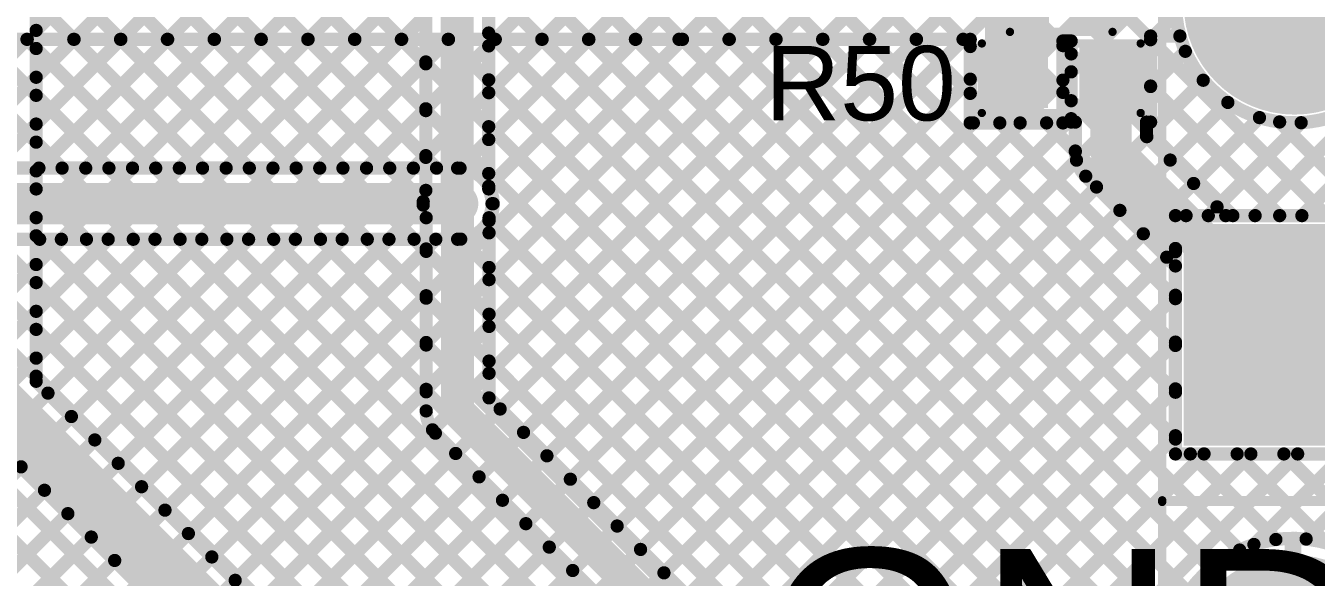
# Model space of a CAD drawing. Header units: millimetres. Extents: x -0.08 to 7.12, y -0.08 to 3.98.
# Drawn here: x 5.695 to 6.475, y 3.017 to 3.35 of the extents above; entities that cross this region are included whole.
import ezdxf

# ---------------------------------------------------------------- set-up
doc = ezdxf.new("R2010")
doc.units = ezdxf.units.MM
doc.header["$MEASUREMENT"] = 0
for name, color, linetype in [('BottomLayer', 5, 'Continuous'), ('BottomSolder', 6, 'Continuous'), ('MultiLayer', 9, 'Continuous'), ('PadHoleLayer', 156, 'Continuous'), ('TopLayer', 1, 'Continuous'), ('TopOverlay', 2, 'Continuous'), ('TopPaste', 8, 'Continuous'), ('TopSolder', 216, 'Continuous'), ('ViaHoleLayer', 16, 'Continuous')]:
    doc.layers.add(name, color=color, linetype=linetype)
doc.styles.add('Arial', font='', dxfattribs={"height": 0.2})
doc.styles.get('Arial').set_extended_font_data('Arial')

# ---------------------------------------------------------------- blocks, each defined once
blk = doc.blocks.new('WJ2EDGR_5_08_3P__5')
at = {"layer": 'BottomLayer'}
blk.add_hatch(color=5, dxfattribs=at).paths.add_polyline_path([(-0.06299, 0.06299), (0.06299, 0.06299), (0.06299, -0.06299), (-0.06299, -0.06299)])
h = blk.add_hatch(color=5, dxfattribs=at)
edge = h.paths.add_edge_path()
edge.add_arc((0.2, 0), 0.06299, 0, 360)
at = {"layer": 'BottomSolder'}
blk.add_hatch(color=6, dxfattribs=at).paths.add_polyline_path([(-0.06699, 0.06699), (0.06699, 0.06699), (0.06699, -0.06699), (-0.06699, -0.06699)])
h = blk.add_hatch(color=6, dxfattribs=at)
edge = h.paths.add_edge_path()
edge.add_arc((0.2, 0), 0.06699, 0, 360)
at = {"layer": 'MultiLayer'}
blk.add_hatch(color=9, dxfattribs=at).paths.add_polyline_path([(-0.06299, 0.06299), (0.06299, 0.06299), (0.06299, -0.06299), (-0.06299, -0.06299)])
h = blk.add_hatch(color=9, dxfattribs=at)
edge = h.paths.add_edge_path()
edge.add_arc((0.2, 0), 0.06299, 0, 360)
at = {"layer": 'PadHoleLayer'}
h = blk.add_hatch(color=156, dxfattribs=at)
edge = h.paths.add_edge_path()
edge.add_arc((0, 0), 0.0315, 0, 360)
h = blk.add_hatch(color=156, dxfattribs=at)
edge = h.paths.add_edge_path()
edge.add_arc((0.2, 0), 0.0315, 0, 360)
at = {"layer": 'TopLayer'}
blk.add_hatch(color=1, dxfattribs=at).paths.add_polyline_path([(-0.06299, 0.06299), (0.06299, 0.06299), (0.06299, -0.06299), (-0.06299, -0.06299)])
h = blk.add_hatch(color=1, dxfattribs=at)
edge = h.paths.add_edge_path()
edge.add_arc((0.2, 0), 0.06299, 0, 360)
at = {"layer": 'TopSolder'}
blk.add_hatch(color=216, dxfattribs=at).paths.add_polyline_path([(-0.06699, 0.06699), (0.06699, 0.06699), (0.06699, -0.06699), (-0.06699, -0.06699)])
h = blk.add_hatch(color=216, dxfattribs=at)
edge = h.paths.add_edge_path()
edge.add_arc((0.2, 0), 0.06699, 0, 360)
at = {"layer": 'TopOverlay', "const_width": 0.005}
for points in [[(0.5, 0.08), (-0.1, 0.08)], [(-0.1, 0.08), (-0.1, -0.396)]]:
    blk.add_lwpolyline(points, dxfattribs=at)
at = {"layer": 'TopOverlay', "const_width": 0.0025}
blk.add_lwpolyline([(-0.10125, 0.08, 1), (-0.09875, 0.08, 1)], format="xyb", close=True, dxfattribs=at)
blk.add_lwpolyline([(-0.10125, 0.08, 1), (-0.09875, 0.08, 1)], format="xyb", close=True, dxfattribs=at)
blk = doc.blocks.new('DB2ER_5_08_4P_GN_18')
at = {"layer": 'BottomLayer'}
h = blk.add_hatch(color=5, dxfattribs=at)
edge = h.paths.add_edge_path()
edge.add_arc((0.6, 0), 0.06299, 0, 360)
at = {"layer": 'BottomSolder'}
h = blk.add_hatch(color=6, dxfattribs=at)
edge = h.paths.add_edge_path()
edge.add_arc((0.6, 0), 0.06699, 0, 360)
at = {"layer": 'MultiLayer'}
h = blk.add_hatch(color=9, dxfattribs=at)
edge = h.paths.add_edge_path()
edge.add_arc((0.6, 0), 0.06299, 0, 360)
at = {"layer": 'TopLayer'}
h = blk.add_hatch(color=1, dxfattribs=at)
edge = h.paths.add_edge_path()
edge.add_arc((0.6, 0), 0.06299, 0, 360)
at = {"layer": 'TopSolder'}
h = blk.add_hatch(color=216, dxfattribs=at)
edge = h.paths.add_edge_path()
edge.add_arc((0.6, 0), 0.06699, 0, 360)
at = {"layer": 'TopOverlay', "const_width": 0.005}
for points in [[(0.699, 0.079), (-0.099, 0.079)], [(0.699, 0.079), (0.699, -0.397)]]:
    blk.add_lwpolyline(points, dxfattribs=at)
at = {"layer": 'TopOverlay', "const_width": 0.0025}
blk.add_lwpolyline([(0.69775, 0.079, 1), (0.70025, 0.079, 1)], format="xyb", close=True, dxfattribs=at)
blk.add_lwpolyline([(0.69775, 0.079, 1), (0.70025, 0.079, 1)], format="xyb", close=True, dxfattribs=at)
blk = doc.blocks.new('R___0603_42')
at = {"layer": 'TopLayer'}
for points in [[(-0.015, 0.0175), (-0.015, -0.0175), (-0.045, -0.0175), (-0.045, 0.0175)], [(0.045, 0.0175), (0.045, -0.0175), (0.015, -0.0175), (0.015, 0.0175)]]:
    blk.add_hatch(color=1, dxfattribs=at).paths.add_polyline_path(points)
at = {"layer": 'TopPaste'}
for points in [[(-0.015, 0.0175), (-0.015, -0.0175), (-0.045, -0.0175), (-0.045, 0.0175)], [(0.045, 0.0175), (0.045, -0.0175), (0.015, -0.0175), (0.015, 0.0175)]]:
    blk.add_hatch(color=8, dxfattribs=at).paths.add_polyline_path(points)
at = {"layer": 'TopSolder'}
for points in [[(-0.011, 0.0215), (-0.011, -0.0215), (-0.049, -0.0215), (-0.049, 0.0215)], [(0.049, 0.0215), (0.049, -0.0215), (0.011, -0.0215), (0.011, 0.0215)]]:
    blk.add_hatch(color=216, dxfattribs=at).paths.add_polyline_path(points)
at = {"layer": 'TopOverlay', "const_width": 0.005}
for points in [[(-0.048, -0.021), (-0.048, 0.021)], [(-0.048, 0.021), (0.048, 0.021)], [(0.048, -0.021), (0.048, 0.021)], [(-0.048, -0.021), (0.048, -0.021)]]:
    blk.add_lwpolyline(points, dxfattribs=at)
at = {"layer": 'TopOverlay', "const_width": 0.0025}
for points in [[(-0.04925, 0.021, 1), (-0.04675, 0.021, 1)], [(-0.04925, 0.021, 1), (-0.04675, 0.021, 1)], [(0.04675, 0.021, 1), (0.04925, 0.021, 1)], [(0.04675, 0.021, 1), (0.04925, 0.021, 1)], [(-0.04925, -0.021, 1), (-0.04675, -0.021, 1)], [(-0.04925, -0.021, 1), (-0.04675, -0.021, 1)], [(0.04675, -0.021, 1), (0.04925, -0.021, 1)], [(0.04675, -0.021, 1), (0.04925, -0.021, 1)]]:
    blk.add_lwpolyline(points, format="xyb", close=True, dxfattribs=at)
blk = doc.blocks.new('R___0402_58')
at = {"layer": 'TopLayer'}
for points in [[(-0.0275, -0.0125), (-0.0275, 0.0125), (-0.0095, 0.0125), (-0.0095, -0.0125)], [(0.0095, -0.0125), (0.0095, 0.0125), (0.0275, 0.0125), (0.0275, -0.0125)]]:
    blk.add_hatch(color=1, dxfattribs=at).paths.add_polyline_path(points)
at = {"layer": 'TopPaste'}
for points in [[(-0.0275, -0.0125), (-0.0275, 0.0125), (-0.0095, 0.0125), (-0.0095, -0.0125)], [(0.0095, -0.0125), (0.0095, 0.0125), (0.0275, 0.0125), (0.0275, -0.0125)]]:
    blk.add_hatch(color=8, dxfattribs=at).paths.add_polyline_path(points)
at = {"layer": 'TopSolder'}
for points in [[(-0.02967, -0.01467), (-0.02967, 0.01467), (-0.00733, 0.01467), (-0.00733, -0.01467)], [(0.00733, -0.01467), (0.00733, 0.01467), (0.02967, 0.01467), (0.02967, -0.01467)]]:
    blk.add_hatch(color=216, dxfattribs=at).paths.add_polyline_path(points)
at = {"layer": 'TopOverlay'}
for points, const_width in [([(-0.031, 0.016), (-0.031, -0.016)], 0.005), ([(0.031, 0.016), (-0.031, 0.016)], 0.005), ([(0.031, 0.016), (0.031, -0.016)], 0.005), ([(0.031, -0.016), (-0.031, -0.016)], 0.005), ([(0.032, -0.017), (-0.032, -0.017)], 0.000127)]:
    blk.add_lwpolyline(points, dxfattribs=dict(at, const_width=const_width))
for points, const_width in [([(-0.03225, 0.016, 1), (-0.02975, 0.016, 1)], 0.0025), ([(-0.03225, 0.016, 1), (-0.02975, 0.016, 1)], 0.0025), ([(0.02975, 0.016, 1), (0.03225, 0.016, 1)], 0.0025), ([(0.02975, 0.016, 1), (0.03225, 0.016, 1)], 0.0025), ([(-0.03225, -0.016, 1), (-0.02975, -0.016, 1)], 0.0025), ([(-0.03225, -0.016, 1), (-0.02975, -0.016, 1)], 0.0025), ([(0.02975, -0.016, 1), (0.03225, -0.016, 1)], 0.0025), ([(0.02975, -0.016, 1), (0.03225, -0.016, 1)], 0.0025), ([(-0.03203, -0.017, 1), (-0.03197, -0.017, 1)], 0.0000635), ([(0.03197, -0.017, 1), (0.03203, -0.017, 1)], 0.0000635)]:
    blk.add_lwpolyline(points, format="xyb", close=True, dxfattribs=dict(at, const_width=const_width))

msp = doc.modelspace()

# ---------------------------------------------------------------- hatches: boundary and pattern name
at = {"layer": 'BottomLayer'}
h = msp.add_hatch(color=5, dxfattribs=at)
edge = h.paths.add_edge_path()
edge.add_arc((5.9562, 3.2422), 0.01181, 0, 360)
at = {"layer": 'TopLayer'}
msp.add_hatch(color=1, dxfattribs=at).paths.add_polyline_path([(6.275, 3.3), (6.313, 3.3), (6.313, 3.377), (6.275, 3.377)])
h = msp.add_hatch(color=1, dxfattribs=at)
edge = h.paths.add_edge_path()
edge.add_arc((5.9562, 3.2422), 0.01181, 0, 360)
at = {"layer": 'ViaHoleLayer'}
h = msp.add_hatch(color=16, dxfattribs=at)
edge = h.paths.add_edge_path()
edge.add_arc((5.9562, 3.2422), 0.00591, 0, 360)

# ---------------------------------------------------------------- linework, layer by layer
at = {"layer": 'BottomLayer'}
for points, const_width in [([(5.94964, 3.6535), (6.39001, 3.21313)], 0.008), ([(5.97792, 3.6535), (6.39643, 3.23499)], 0.008), ([(6.0062, 3.6535), (6.42471, 3.23499)], 0.008), ([(6.03449, 3.6535), (6.453, 3.23499)], 0.008), ([(6.06277, 3.6535), (6.48128, 3.23499)], 0.008), ([(5.975, 3.33753), (6.24653, 3.60906)], 0.008), ([(5.7015, 3.13491), (5.7015, 3.6)], 0.008), ([(5.956, 3.2422), (5.956, 3.599)], 0.02), ([(5.975, 3.30925), (6.26067, 3.59492)], 0.008), ([(5.97679, 3.59806), (6.39001, 3.18484)], 0.008), ([(5.937, 3.25023), (5.937, 3.59051)], 0.008), ([(5.975, 3.25112), (5.975, 3.59051)], 0.008), ([(5.7015, 3.34688), (5.937, 3.58238)], 0.008), ([(5.975, 3.28096), (6.27481, 3.58078)], 0.008), ([(5.975, 3.57157), (6.39001, 3.15656)], 0.008), ([(5.7015, 3.56222), (5.937, 3.32672)], 0.008), ([(5.975, 3.25268), (6.28896, 3.56664)], 0.008), ([(5.7015, 3.31859), (5.937, 3.55409)], 0.008), ([(5.9752, 3.22459), (6.3031, 3.5525)], 0.008), ([(5.975, 3.54328), (6.39001, 3.12828)], 0.008), ([(5.9752, 3.19631), (6.32053, 3.54164)], 0.008), ([(5.9752, 3.16802), (6.34867, 3.5415)], 0.008), ([(5.9752, 3.13974), (6.37696, 3.5415)], 0.008), ([(5.7015, 3.53394), (5.937, 3.29844)], 0.008), ([(5.9819, 3.11816), (6.39286, 3.52912)], 0.008), ([(5.7015, 3.29031), (5.937, 3.52581)], 0.008), ([(5.975, 3.515), (6.39001, 3.09999)], 0.008), ([(5.7015, 3.50566), (5.937, 3.27016)], 0.008), ([(5.99605, 3.10402), (6.40418, 3.51216)], 0.008), ([(5.7015, 3.26202), (5.937, 3.49752)], 0.008), ([(6.01019, 3.08988), (6.41927, 3.49896)], 0.008), ([(6.02433, 3.07574), (6.43833, 3.48974)], 0.008), ([(5.975, 3.48671), (6.42879, 3.03293)], 0.008), ([(6.03847, 3.06159), (6.46289, 3.48601)], 0.008), ([(5.7015, 3.47737), (5.93542, 3.24345)], 0.008), ([(5.7015, 3.23374), (5.937, 3.46924)], 0.008), ([(5.975, 3.45843), (6.41148, 3.02195)], 0.008), ([(6.43814, 3.23499), (6.66787, 3.46472)], 0.008), ([(5.7015, 3.44909), (5.9372, 3.21339)], 0.008), ([(6.46643, 3.23499), (6.68202, 3.45058)], 0.008), ([(5.7015, 3.20546), (5.937, 3.44096)], 0.008), ([(5.975, 3.43015), (6.39795, 3.00719)], 0.008), ([(5.7015, 3.4208), (5.9372, 3.18511)], 0.008), ([(5.7015, 3.17717), (5.937, 3.41267)], 0.008), ([(5.975, 3.40186), (6.38836, 2.98851)], 0.008), ([(5.7015, 3.39252), (5.9372, 3.15682)], 0.008), ([(6.05261, 3.04745), (6.39533, 3.39017)], 0.008), ([(5.7015, 3.14889), (5.937, 3.38439)], 0.008), ([(5.975, 3.37358), (6.38402, 2.96455)], 0.008), ([(5.7015, 3.36423), (5.9372, 3.12854)], 0.008), ([(5.70865, 3.12775), (5.937, 3.3561)], 0.008), ([(6.06676, 3.03331), (6.39027, 3.35683)], 0.008), ([(5.975, 3.34529), (6.39256, 2.92773)], 0.008), ([(5.7015, 3.33595), (6.41727, 2.62019)], 0.008), ([(6.0809, 3.01917), (6.39599, 3.33426)], 0.008), ([(5.72279, 3.11361), (5.937, 3.32782)], 0.008), ([(5.975, 3.31701), (6.45712, 2.83489)], 0.008), ([(6.09504, 3.00503), (6.4068, 3.31678)], 0.008), ([(5.7015, 3.30767), (6.40322, 2.60595)], 0.008), ([(6.10918, 2.99088), (6.42167, 3.30337)], 0.008), ([(5.73694, 3.09947), (5.937, 3.29953)], 0.008), ([(5.975, 3.28872), (6.43399, 2.82973)], 0.008), ([(6.12333, 2.97674), (6.44079, 3.2942)], 0.008), ([(6.40986, 3.23499), (6.46599, 3.29112)], 0.008), ([(6.45298, 3.29157), (6.50957, 3.23499)], 0.008), ([(5.7015, 3.27938), (6.39333, 2.58756)], 0.008), ([(5.75108, 3.08533), (5.937, 3.27125)], 0.008), ([(5.975, 3.26044), (6.41614, 2.8193)], 0.008), ([(5.7015, 3.2511), (6.38901, 2.56359)], 0.008), ([(5.9562, 3.117), (5.9562, 3.2422)], 0.02), ([(5.76522, 3.07119), (5.9354, 3.24137)], 0.008), ([(5.9372, 3.117), (5.9372, 3.23371)], 0.008), ([(5.9752, 3.12487), (5.9752, 3.23371)], 0.008), ([(6.39001, 3.23499), (6.53399, 3.23499)], 0.008), ([(6.39001, 3.09101), (6.39001, 3.23499)], 0.008), ([(5.9752, 3.23196), (6.40237, 2.80478)], 0.008), ([(5.7015, 3.22281), (6.30331, 2.621)], 0.008), ([(5.77936, 3.05704), (5.9372, 3.21488)], 0.008), ([(6.13747, 2.9626), (6.39001, 3.21514)], 0.008), ([(5.9752, 3.20367), (6.3928, 2.78607)], 0.008), ([(5.7015, 3.19453), (6.27503, 2.621)], 0.008), ([(5.7935, 3.0429), (5.9372, 3.18659)], 0.008), ([(6.15161, 2.94846), (6.39001, 3.18686)], 0.008), ([(5.57954, 3.17507), (6.38901, 2.3656)], 0.008), ([(5.9752, 3.17539), (6.32867, 2.82192)], 0.008), ([(5.7015, 3.16624), (6.24674, 2.621)], 0.008), ([(5.5654, 3.16092), (6.38901, 2.33731)], 0.008), ([(5.80765, 3.02876), (5.9372, 3.15831)], 0.008), ([(6.16575, 2.93431), (6.39001, 3.15857)], 0.008), ([(5.9752, 3.14711), (6.3003, 2.822)], 0.008), ([(5.68, 3.126), (6.2065, 2.5995)], 0.025), ([(5.7015, 3.13796), (6.21846, 2.621)], 0.008), ([(5.7015, 3.13491), (6.21541, 2.621)], 0.008), ([(5.82179, 3.01462), (5.9372, 3.13002)], 0.008), ([(5.9752, 3.12487), (6.27807, 2.822)], 0.008), ([(6.17989, 2.92017), (6.39001, 3.13029)], 0.008), ([(5.9562, 3.117), (6.2702, 2.803)], 0.02), ([(5.6648, 3.1108), (6.1913, 2.5843)], 0.008), ([(5.83593, 3.00047), (5.94102, 3.10557)], 0.008), ([(5.94279, 3.10354), (6.25673, 2.78959)], 0.008), ([(6.19404, 2.90603), (6.39001, 3.102)], 0.008), ([(5.85007, 2.98633), (5.95503, 3.09129)], 0.008), ([(6.20818, 2.89189), (6.4073, 3.09101)], 0.008), ([(6.22232, 2.87775), (6.43558, 3.09101)], 0.008), ([(6.23646, 2.8636), (6.46387, 3.09101)], 0.008), ([(6.39001, 3.09101), (6.53399, 3.09101)], 0.008), ([(6.39899, 3.09101), (6.4507, 3.0393)], 0.008), ([(6.42728, 3.09101), (6.48091, 3.03737)], 0.008), ([(6.43744, 3.0363), (6.49215, 3.09101)], 0.008), ([(6.45556, 3.09101), (6.56207, 2.9845)], 0.008), ([(6.469, 3.03958), (6.52043, 3.09101)], 0.008), ([(5.0205, 2.41132), (5.69239, 3.08321)], 0.008), ([(5.86422, 2.97219), (5.96918, 3.07715)], 0.008), ([(5.04879, 2.41132), (5.70653, 3.06906)], 0.008), ([(5.87836, 2.95805), (5.98332, 3.06301)], 0.008), ([(5.07707, 2.41132), (5.72067, 3.05492)], 0.008), ([(5.8925, 2.94391), (5.99746, 3.04887)], 0.008), ([(5.10535, 2.41132), (5.73481, 3.04078)], 0.008), ([(5.90664, 2.92976), (6.0116, 3.03472)], 0.008), ([(6.461, 2.963), (6.461, 3.03599)], 0.01), ([(5.13364, 2.41132), (5.74896, 3.02664)], 0.008), ([(5.92078, 2.91562), (6.02574, 3.02058)], 0.008)]:
    msp.add_lwpolyline(points, dxfattribs=dict(at, const_width=const_width))
for points, const_width in [([(6.53399, 3.363, 1), (6.39001, 3.363, 1)], 0.008), ([(5.6995, 3.34688, 1), (5.7035, 3.34688, 1)], 0.004), ([(5.973, 3.34529, 1), (5.977, 3.34529, 1)], 0.004), ([(5.6995, 3.33595, 1), (5.7035, 3.33595, 1)], 0.004), ([(5.973, 3.33753, 1), (5.977, 3.33753, 1)], 0.004), ([(6.39399, 3.33426, 1), (6.39799, 3.33426, 1)], 0.004), ([(5.935, 3.32782, 1), (5.939, 3.32782, 1)], 0.004), ([(5.935, 3.32672, 1), (5.939, 3.32672, 1)], 0.004), ([(5.6995, 3.31859, 1), (5.7035, 3.31859, 1)], 0.004), ([(5.973, 3.31701, 1), (5.977, 3.31701, 1)], 0.004), ([(6.4048, 3.31678, 1), (6.4088, 3.31678, 1)], 0.004), ([(5.6995, 3.30767, 1), (5.7035, 3.30767, 1)], 0.004), ([(5.973, 3.30925, 1), (5.977, 3.30925, 1)], 0.004), ([(6.41967, 3.30337, 1), (6.42367, 3.30337, 1)], 0.004), ([(5.935, 3.29953, 1), (5.939, 3.29953, 1)], 0.004), ([(5.935, 3.29844, 1), (5.939, 3.29844, 1)], 0.004), ([(5.6995, 3.29031, 1), (5.7035, 3.29031, 1)], 0.004), ([(5.973, 3.28872, 1), (5.977, 3.28872, 1)], 0.004), ([(6.43879, 3.2942, 1), (6.44279, 3.2942, 1)], 0.004), ([(6.45098, 3.29157, 1), (6.45498, 3.29157, 1)], 0.004), ([(6.46399, 3.29112, 1), (6.46799, 3.29112, 1)], 0.004), ([(5.6995, 3.27938, 1), (5.7035, 3.27938, 1)], 0.004), ([(5.973, 3.28096, 1), (5.977, 3.28096, 1)], 0.004), ([(5.935, 3.27125, 1), (5.939, 3.27125, 1)], 0.004), ([(5.935, 3.27016, 1), (5.939, 3.27016, 1)], 0.004), ([(5.6995, 3.26202, 1), (5.7035, 3.26202, 1)], 0.004), ([(5.973, 3.26044, 1), (5.977, 3.26044, 1)], 0.004), ([(5.6995, 3.2511, 1), (5.7035, 3.2511, 1)], 0.004), ([(5.935, 3.25023, 1), (5.939, 3.25023, 1)], 0.004), ([(5.935, 3.25023, 1), (5.939, 3.25023, 1)], 0.004), ([(5.951, 3.2422, 1), (5.961, 3.2422, 1)], 0.01), ([(5.9512, 3.2422, 1), (5.9612, 3.2422, 1)], 0.01), ([(5.973, 3.25268, 1), (5.977, 3.25268, 1)], 0.004), ([(5.973, 3.25112, 1), (5.977, 3.25112, 1)], 0.004), ([(5.973, 3.25112, 1), (5.977, 3.25112, 1)], 0.004), ([(5.9334, 3.24137, 1), (5.9374, 3.24137, 1)], 0.004), ([(5.93342, 3.24345, 1), (5.93742, 3.24345, 1)], 0.004), ([(5.97501, 3.2422, 1), (5.97901, 3.2422, 1)], 0.004), ([(5.97501, 3.2422, 1), (5.97901, 3.2422, 1)], 0.004), ([(5.6995, 3.23374, 1), (5.7035, 3.23374, 1)], 0.004), ([(5.9352, 3.23371, 1), (5.9392, 3.23371, 1)], 0.004), ([(5.9352, 3.23371, 1), (5.9392, 3.23371, 1)], 0.004), ([(5.9732, 3.23371, 1), (5.9772, 3.23371, 1)], 0.004), ([(5.9732, 3.23371, 1), (5.9772, 3.23371, 1)], 0.004), ([(6.38801, 3.23499, 1), (6.39201, 3.23499, 1)], 0.004), ([(6.38801, 3.23499, 1), (6.39201, 3.23499, 1)], 0.004), ([(6.39443, 3.23499, 1), (6.39843, 3.23499, 1)], 0.004), ([(6.40786, 3.23499, 1), (6.41186, 3.23499, 1)], 0.004), ([(6.42271, 3.23499, 1), (6.42671, 3.23499, 1)], 0.004), ([(6.43614, 3.23499, 1), (6.44014, 3.23499, 1)], 0.004), ([(6.451, 3.23499, 1), (6.455, 3.23499, 1)], 0.004), ([(6.46443, 3.23499, 1), (6.46843, 3.23499, 1)], 0.004), ([(5.9732, 3.23196, 1), (5.9772, 3.23196, 1)], 0.004), ([(5.9732, 3.22459, 1), (5.9772, 3.22459, 1)], 0.004), ([(5.6995, 3.22281, 1), (5.7035, 3.22281, 1)], 0.004), ([(5.9352, 3.21488, 1), (5.9392, 3.21488, 1)], 0.004), ([(5.9352, 3.21339, 1), (5.9392, 3.21339, 1)], 0.004), ([(6.38801, 3.21514, 1), (6.39201, 3.21514, 1)], 0.004), ([(6.38801, 3.21313, 1), (6.39201, 3.21313, 1)], 0.004), ([(5.6995, 3.20546, 1), (5.7035, 3.20546, 1)], 0.004), ([(5.9732, 3.20367, 1), (5.9772, 3.20367, 1)], 0.004), ([(5.6995, 3.19453, 1), (5.7035, 3.19453, 1)], 0.004), ([(5.9732, 3.19631, 1), (5.9772, 3.19631, 1)], 0.004), ([(5.9352, 3.18659, 1), (5.9392, 3.18659, 1)], 0.004), ([(6.38801, 3.18686, 1), (6.39201, 3.18686, 1)], 0.004), ([(5.9352, 3.18511, 1), (5.9392, 3.18511, 1)], 0.004), ([(6.38801, 3.18484, 1), (6.39201, 3.18484, 1)], 0.004), ([(5.6995, 3.17717, 1), (5.7035, 3.17717, 1)], 0.004), ([(5.9732, 3.17539, 1), (5.9772, 3.17539, 1)], 0.004), ([(5.6995, 3.16624, 1), (5.7035, 3.16624, 1)], 0.004), ([(5.9732, 3.16802, 1), (5.9772, 3.16802, 1)], 0.004), ([(5.9352, 3.15831, 1), (5.9392, 3.15831, 1)], 0.004), ([(5.9352, 3.15682, 1), (5.9392, 3.15682, 1)], 0.004), ([(6.38801, 3.15857, 1), (6.39201, 3.15857, 1)], 0.004), ([(6.38801, 3.15656, 1), (6.39201, 3.15656, 1)], 0.004), ([(5.6995, 3.14889, 1), (5.7035, 3.14889, 1)], 0.004), ([(5.9732, 3.14711, 1), (5.9772, 3.14711, 1)], 0.004), ([(5.9732, 3.13974, 1), (5.9772, 3.13974, 1)], 0.004), ([(5.6995, 3.13796, 1), (5.7035, 3.13796, 1)], 0.004), ([(5.6995, 3.13491, 1), (5.7035, 3.13491, 1)], 0.004), ([(5.6995, 3.13491, 1), (5.7035, 3.13491, 1)], 0.004), ([(5.70665, 3.12775, 1), (5.71065, 3.12775, 1)], 0.004), ([(5.9352, 3.13002, 1), (5.9392, 3.13002, 1)], 0.004), ([(5.9352, 3.12854, 1), (5.9392, 3.12854, 1)], 0.004), ([(5.9732, 3.12487, 1), (5.9772, 3.12487, 1)], 0.004), ([(5.9732, 3.12487, 1), (5.9772, 3.12487, 1)], 0.004), ([(6.38801, 3.13029, 1), (6.39201, 3.13029, 1)], 0.004), ([(6.38801, 3.12828, 1), (6.39201, 3.12828, 1)], 0.004), ([(5.9352, 3.117, 1), (5.9392, 3.117, 1)], 0.004), ([(5.9352, 3.117, 1), (5.9392, 3.117, 1)], 0.004), ([(5.9352, 3.117, 1), (5.9392, 3.117, 1)], 0.004), ([(5.9512, 3.117, 1), (5.9612, 3.117, 1)], 0.01), ([(5.9512, 3.117, 1), (5.9612, 3.117, 1)], 0.01), ([(5.9799, 3.11816, 1), (5.9839, 3.11816, 1)], 0.004), ([(5.72079, 3.11361, 1), (5.72479, 3.11361, 1)], 0.004), ([(5.93902, 3.10557, 1), (5.94302, 3.10557, 1)], 0.004), ([(5.94076, 3.10357, 1), (5.94476, 3.10357, 1)], 0.004), ([(5.94079, 3.10354, 1), (5.94479, 3.10354, 1)], 0.004), ([(5.94079, 3.10354, 1), (5.94479, 3.10354, 1)], 0.004), ([(5.99405, 3.10402, 1), (5.99805, 3.10402, 1)], 0.004), ([(6.38801, 3.102, 1), (6.39201, 3.102, 1)], 0.004), ([(6.38801, 3.09999, 1), (6.39201, 3.09999, 1)], 0.004), ([(5.73494, 3.09947, 1), (5.73894, 3.09947, 1)], 0.004), ([(5.74908, 3.08533, 1), (5.75308, 3.08533, 1)], 0.004), ([(5.95303, 3.09129, 1), (5.95703, 3.09129, 1)], 0.004), ([(6.00819, 3.08988, 1), (6.01219, 3.08988, 1)], 0.004), ([(6.38801, 3.09101, 1), (6.39201, 3.09101, 1)], 0.004), ([(6.38801, 3.09101, 1), (6.39201, 3.09101, 1)], 0.004), ([(6.39699, 3.09101, 1), (6.40099, 3.09101, 1)], 0.004), ([(6.4053, 3.09101, 1), (6.4093, 3.09101, 1)], 0.004), ([(6.42528, 3.09101, 1), (6.42928, 3.09101, 1)], 0.004), ([(6.43358, 3.09101, 1), (6.43758, 3.09101, 1)], 0.004), ([(6.45356, 3.09101, 1), (6.45756, 3.09101, 1)], 0.004), ([(6.46187, 3.09101, 1), (6.46587, 3.09101, 1)], 0.004), ([(5.69039, 3.08321, 1), (5.69439, 3.08321, 1)], 0.004), ([(5.96718, 3.07715, 1), (5.97118, 3.07715, 1)], 0.004), ([(5.70453, 3.06906, 1), (5.70853, 3.06906, 1)], 0.004), ([(5.76322, 3.07119, 1), (5.76722, 3.07119, 1)], 0.004), ([(6.02233, 3.07574, 1), (6.02633, 3.07574, 1)], 0.004), ([(5.98132, 3.06301, 1), (5.98532, 3.06301, 1)], 0.004), ([(6.03647, 3.06159, 1), (6.04047, 3.06159, 1)], 0.004), ([(5.71867, 3.05492, 1), (5.72267, 3.05492, 1)], 0.004), ([(5.77736, 3.05704, 1), (5.78136, 3.05704, 1)], 0.004), ([(5.99546, 3.04887, 1), (5.99946, 3.04887, 1)], 0.004), ([(6.05061, 3.04745, 1), (6.05461, 3.04745, 1)], 0.004), ([(5.73281, 3.04078, 1), (5.73681, 3.04078, 1)], 0.004), ([(5.7915, 3.0429, 1), (5.7955, 3.0429, 1)], 0.004), ([(6.4487, 3.0393, 1), (6.4527, 3.0393, 1)], 0.004), ([(6.467, 3.03958, 1), (6.471, 3.03958, 1)], 0.004), ([(6.0096, 3.03472, 1), (6.0136, 3.03472, 1)], 0.004), ([(6.06476, 3.03331, 1), (6.06876, 3.03331, 1)], 0.004), ([(6.42679, 3.03293, 1), (6.43079, 3.03293, 1)], 0.004), ([(6.43544, 3.0363, 1), (6.43944, 3.0363, 1)], 0.004), ([(6.4585, 3.03599, 1), (6.4635, 3.03599, 1)], 0.005), ([(5.74696, 3.02664, 1), (5.75096, 3.02664, 1)], 0.004), ([(5.80565, 3.02876, 1), (5.80965, 3.02876, 1)], 0.004), ([(6.40948, 3.02195, 1), (6.41348, 3.02195, 1)], 0.004), ([(5.81979, 3.01462, 1), (5.82379, 3.01462, 1)], 0.004), ([(6.02374, 3.02058, 1), (6.02774, 3.02058, 1)], 0.004), ([(6.0789, 3.01917, 1), (6.0829, 3.01917, 1)], 0.004)]:
    msp.add_lwpolyline(points, format="xyb", close=True, dxfattribs=dict(at, const_width=const_width))
at = {"layer": 'BottomLayer', "const_width": 0.008}
for points in [[(5.9372, 3.23371, -0.207064), (5.937, 3.25023)], [(5.975, 3.25112, -0.111177), (5.97701, 3.2422)], [(5.97701, 3.2422, -0.105456), (5.9752, 3.23371)], [(5.94276, 3.10357, -0.198912), (5.9372, 3.117)], [(5.94279, 3.10354, -0.199451), (5.9372, 3.117)], [(6.53493, 2.9415, -7.019607), (6.53493, 2.9845)]]:
    msp.add_lwpolyline(points, format="xyb", dxfattribs=at)
at = {"layer": 'TopLayer'}
for points, const_width in [([(5.21513, 3.5112), (6.38901, 2.33731)], 0.008), ([(5.24341, 3.5112), (6.38901, 2.3656)], 0.008), ([(5.27169, 3.5112), (6.38901, 2.39388)], 0.008), ([(5.29998, 3.5112), (6.38901, 2.42217)], 0.008), ([(6.43814, 3.23499), (6.6955, 3.49235)], 0.008), ([(6.46643, 3.23499), (6.6955, 3.46406)], 0.008), ([(5.444, 2.58026), (6.20524, 3.3415)], 0.008), ([(5.444, 2.60854), (6.17696, 3.3415)], 0.008), ([(5.444, 2.52369), (6.26181, 3.3415)], 0.008), ([(5.444, 2.55197), (6.23353, 3.3415)], 0.008), ([(5.444, 2.6934), (6.0921, 3.3415)], 0.008), ([(5.444, 2.63683), (6.14867, 3.3415)], 0.008), ([(5.444, 2.66511), (6.12039, 3.3415)], 0.008), ([(5.5938, 3.3415), (6.09, 3.3415)], 0.008), ([(5.61827, 3.26364), (5.69612, 3.3415)], 0.008), ([(5.63938, 3.3415), (5.71718, 3.2637)], 0.008), ([(5.6466, 3.2637), (5.72441, 3.3415)], 0.008), ([(5.66767, 3.3415), (5.74547, 3.2637)], 0.008), ([(5.67489, 3.2637), (5.75269, 3.3415)], 0.008), ([(5.69595, 3.3415), (5.77375, 3.2637)], 0.008), ([(5.70317, 3.2637), (5.78098, 3.3415)], 0.008), ([(5.72423, 3.3415), (5.80204, 3.2637)], 0.008), ([(5.73146, 3.2637), (5.80926, 3.3415)], 0.008), ([(5.75252, 3.3415), (5.83032, 3.2637)], 0.008), ([(5.75974, 3.2637), (5.83754, 3.3415)], 0.008), ([(5.7808, 3.3415), (5.85861, 3.2637)], 0.008), ([(5.78803, 3.2637), (5.86583, 3.3415)], 0.008), ([(5.80909, 3.3415), (5.88689, 3.2637)], 0.008), ([(5.81631, 3.2637), (5.89411, 3.3415)], 0.008), ([(5.83737, 3.3415), (5.91517, 3.2637)], 0.008), ([(5.84459, 3.2637), (5.9224, 3.3415)], 0.008), ([(5.86566, 3.3415), (5.94346, 3.2637)], 0.008), ([(5.87288, 3.2637), (5.95068, 3.3415)], 0.008), ([(5.89394, 3.3415), (6.41614, 2.8193)], 0.008), ([(5.90116, 3.2637), (5.97897, 3.3415)], 0.008), ([(5.92222, 3.3415), (6.43399, 2.82973)], 0.008), ([(5.92945, 3.2637), (6.00725, 3.3415)], 0.008), ([(5.95051, 3.3415), (6.45712, 2.83489)], 0.008), ([(5.95768, 3.26365), (6.03554, 3.3415)], 0.008), ([(5.97498, 3.25266), (6.06382, 3.3415)], 0.008), ([(5.97879, 3.3415), (6.39256, 2.92773)], 0.008), ([(6.00708, 3.3415), (6.38402, 2.96455)], 0.008), ([(6.03536, 3.3415), (6.38836, 2.98851)], 0.008), ([(6.06365, 3.3415), (6.39795, 3.00719)], 0.008), ([(6.09, 3.3415), (6.266, 3.3415)], 0.008), ([(6.09193, 3.3415), (6.41148, 3.02195)], 0.008), ([(6.12021, 3.3415), (6.42879, 3.03293)], 0.008), ([(6.1485, 3.3415), (6.39001, 3.09999)], 0.008), ([(6.17678, 3.3415), (6.39001, 3.12828)], 0.008), ([(6.20507, 3.3415), (6.39001, 3.15656)], 0.008), ([(6.23335, 3.3415), (6.266, 3.30885)], 0.008), ([(6.26164, 3.3415), (6.266, 3.33714)], 0.008), ([(6.266, 3.291), (6.266, 3.3415)], 0.008), ([(6.375, 3.3435), (6.3927, 3.3435)], 0.008), ([(6.375, 3.2915), (6.375, 3.3435)], 0.008), ([(6.322, 3.3405), (6.327, 3.3405)], 0.008), ([(6.322, 3.291), (6.322, 3.3405)], 0.008), ([(6.322, 3.3377), (6.327, 3.3327)], 0.008), ([(6.327, 3.2915), (6.327, 3.3405)], 0.008), ([(6.375, 3.34127), (6.48128, 3.23499)], 0.008), ([(6.375, 3.31327), (6.39599, 3.33426)], 0.008), ([(6.351, 3.274), (6.351, 3.318)], 0.025), ([(6.322, 3.31684), (6.327, 3.32184)], 0.008), ([(5.45723, 2.50864), (6.266, 3.31741)], 0.008), ([(6.37271, 3.2827), (6.4068, 3.31678)], 0.008), ([(6.375, 3.31299), (6.453, 3.23499)], 0.008), ([(6.322, 3.30942), (6.327, 3.30442)], 0.008), ([(6.38685, 3.26855), (6.42167, 3.30337)], 0.008), ([(5.47137, 2.4945), (6.26788, 3.291)], 0.008), ([(5.48552, 2.48035), (6.29616, 3.291)], 0.008), ([(5.49966, 2.46621), (6.327, 3.29355)], 0.008), ([(6.266, 3.291), (6.322, 3.291)], 0.008), ([(6.28385, 3.291), (6.39001, 3.18484)], 0.008), ([(6.31214, 3.291), (6.3295, 3.27363)], 0.008), ([(6.3295, 3.274), (6.3295, 3.2915)], 0.008), ([(6.3725, 3.28291), (6.3725, 3.2915)], 0.008), ([(6.3725, 3.2872), (6.42471, 3.23499)], 0.008), ([(6.40099, 3.25441), (6.44079, 3.2942)], 0.008), ([(6.41514, 3.24027), (6.46599, 3.29112)], 0.008), ([(6.45298, 3.29157), (6.50957, 3.23499)], 0.008), ([(6.351, 3.274), (6.462, 3.163)], 0.025), ([(6.3725, 3.28291), (6.42041, 3.23499)], 0.008), ([(5.5138, 2.45207), (6.33022, 3.26849)], 0.008), ([(5.6198, 3.2637), (5.9562, 3.2637)], 0.008), ([(6.3358, 3.2588), (6.39001, 3.20459)], 0.008), ([(5.52794, 2.43793), (6.3423, 3.25229)], 0.008), ([(5.6198, 3.2422), (5.9562, 3.2422)], 0.025), ([(5.54208, 2.42379), (6.35645, 3.23815)], 0.008), ([(6.42041, 3.23499), (6.53399, 3.23499)], 0.008), ([(5.97514, 3.23202), (6.40237, 2.80478)], 0.008), ([(5.444, 2.94795), (5.71674, 3.2207)], 0.008), ([(5.444, 2.91967), (5.74503, 3.2207)], 0.008), ([(5.444, 2.89139), (5.77331, 3.2207)], 0.008), ([(5.444, 2.8631), (5.80159, 3.2207)], 0.008), ([(5.444, 2.80653), (5.85816, 3.2207)], 0.008), ([(5.444, 2.83482), (5.82988, 3.2207)], 0.008), ([(5.444, 2.72168), (5.94302, 3.2207)], 0.008), ([(5.444, 2.74996), (5.91473, 3.2207)], 0.008), ([(5.444, 2.77825), (5.88645, 3.2207)], 0.008), ([(5.55623, 2.40964), (6.37059, 3.22401)], 0.008), ([(5.61874, 3.22072), (6.40447, 2.43499)], 0.008), ([(5.6198, 3.2207), (5.9562, 3.2207)], 0.008), ([(5.64705, 3.2207), (6.43275, 2.43499)], 0.008), ([(5.67533, 3.2207), (6.29998, 2.59605)], 0.008), ([(5.70362, 3.2207), (6.3081, 2.61621)], 0.008), ([(5.7319, 3.2207), (6.3341, 2.6185)], 0.008), ([(5.76018, 3.2207), (6.36338, 2.6175)], 0.008), ([(5.78847, 3.2207), (6.40322, 2.60595)], 0.008), ([(5.81675, 3.2207), (6.41727, 2.62019)], 0.008), ([(5.84504, 3.2207), (6.43543, 2.6303)], 0.008), ([(5.87332, 3.2207), (6.30295, 2.79107)], 0.008), ([(5.90161, 3.2207), (6.30494, 2.81736)], 0.008), ([(5.92989, 3.2207), (6.32859, 2.822)], 0.008), ([(5.95809, 3.22078), (6.35693, 2.82195)], 0.008), ([(5.57037, 2.3955), (6.38473, 3.20986)], 0.008), ([(6.39001, 3.09101), (6.39001, 3.20459)], 0.008), ([(5.58451, 2.38136), (6.39001, 3.18686)], 0.008), ([(6.462, 3.163), (6.626, 3.163)], 0.025), ([(5.59865, 2.36722), (6.39001, 3.15857)], 0.008), ([(5.6128, 2.35307), (6.39001, 3.13029)], 0.008), ([(5.62694, 2.33893), (6.39001, 3.102)], 0.008), ([(5.64108, 2.32479), (6.4073, 3.09101)], 0.008), ([(5.65522, 2.31065), (6.43558, 3.09101)], 0.008), ([(5.66936, 2.29651), (6.46387, 3.09101)], 0.008), ([(6.39001, 3.09101), (6.53399, 3.09101)], 0.008), ([(6.39899, 3.09101), (6.4507, 3.0393)], 0.008), ([(6.42728, 3.09101), (6.48091, 3.03737)], 0.008), ([(6.43744, 3.0363), (6.49215, 3.09101)], 0.008), ([(6.45556, 3.09101), (6.6955, 2.85107)], 0.008), ([(6.469, 3.03958), (6.52043, 3.09101)], 0.008), ([(6.461, 2.963), (6.461, 3.03599)], 0.01)]:
    msp.add_lwpolyline(points, dxfattribs=dict(at, const_width=const_width))
at = {"layer": 'TopLayer', "const_width": 0.008}
for points in [[(6.53399, 3.363, -0.871468), (6.3927, 3.3435)], [(6.3358, 3.2588, -0.198912), (6.3295, 3.274)], [(6.3358, 3.2588, -0.198912), (6.3295, 3.274)], [(5.9562, 3.2637, -0.414214), (5.9777, 3.2422)], [(5.9777, 3.2422, -0.414214), (5.9562, 3.2207)]]:
    msp.add_lwpolyline(points, format="xyb", dxfattribs=at)
at = {"layer": 'TopLayer'}
for points, const_width in [([(5.69395, 3.3415, 1), (5.69795, 3.3415, 1)], 0.004), ([(5.69412, 3.3415, 1), (5.69812, 3.3415, 1)], 0.004), ([(5.72223, 3.3415, 1), (5.72623, 3.3415, 1)], 0.004), ([(5.72241, 3.3415, 1), (5.72641, 3.3415, 1)], 0.004), ([(5.75052, 3.3415, 1), (5.75452, 3.3415, 1)], 0.004), ([(5.75069, 3.3415, 1), (5.75469, 3.3415, 1)], 0.004), ([(5.7788, 3.3415, 1), (5.7828, 3.3415, 1)], 0.004), ([(5.77898, 3.3415, 1), (5.78298, 3.3415, 1)], 0.004), ([(5.80709, 3.3415, 1), (5.81109, 3.3415, 1)], 0.004), ([(5.80726, 3.3415, 1), (5.81126, 3.3415, 1)], 0.004), ([(5.83537, 3.3415, 1), (5.83937, 3.3415, 1)], 0.004), ([(5.83554, 3.3415, 1), (5.83954, 3.3415, 1)], 0.004), ([(5.86366, 3.3415, 1), (5.86766, 3.3415, 1)], 0.004), ([(5.86383, 3.3415, 1), (5.86783, 3.3415, 1)], 0.004), ([(5.89194, 3.3415, 1), (5.89594, 3.3415, 1)], 0.004), ([(5.89211, 3.3415, 1), (5.89611, 3.3415, 1)], 0.004), ([(5.92022, 3.3415, 1), (5.92422, 3.3415, 1)], 0.004), ([(5.9204, 3.3415, 1), (5.9244, 3.3415, 1)], 0.004), ([(5.94851, 3.3415, 1), (5.95251, 3.3415, 1)], 0.004), ([(5.94868, 3.3415, 1), (5.95268, 3.3415, 1)], 0.004), ([(5.97679, 3.3415, 1), (5.98079, 3.3415, 1)], 0.004), ([(5.97697, 3.3415, 1), (5.98097, 3.3415, 1)], 0.004), ([(6.00508, 3.3415, 1), (6.00908, 3.3415, 1)], 0.004), ([(6.00525, 3.3415, 1), (6.00925, 3.3415, 1)], 0.004), ([(6.03336, 3.3415, 1), (6.03736, 3.3415, 1)], 0.004), ([(6.03354, 3.3415, 1), (6.03754, 3.3415, 1)], 0.004), ([(6.06165, 3.3415, 1), (6.06565, 3.3415, 1)], 0.004), ([(6.06182, 3.3415, 1), (6.06582, 3.3415, 1)], 0.004), ([(6.088, 3.3415, 1), (6.092, 3.3415, 1)], 0.004), ([(6.088, 3.3415, 1), (6.092, 3.3415, 1)], 0.004), ([(6.08993, 3.3415, 1), (6.09393, 3.3415, 1)], 0.004), ([(6.0901, 3.3415, 1), (6.0941, 3.3415, 1)], 0.004), ([(6.11821, 3.3415, 1), (6.12221, 3.3415, 1)], 0.004), ([(6.11839, 3.3415, 1), (6.12239, 3.3415, 1)], 0.004), ([(6.1465, 3.3415, 1), (6.1505, 3.3415, 1)], 0.004), ([(6.14667, 3.3415, 1), (6.15067, 3.3415, 1)], 0.004), ([(6.17478, 3.3415, 1), (6.17878, 3.3415, 1)], 0.004), ([(6.17496, 3.3415, 1), (6.17896, 3.3415, 1)], 0.004), ([(6.20307, 3.3415, 1), (6.20707, 3.3415, 1)], 0.004), ([(6.20324, 3.3415, 1), (6.20724, 3.3415, 1)], 0.004), ([(6.23135, 3.3415, 1), (6.23535, 3.3415, 1)], 0.004), ([(6.23153, 3.3415, 1), (6.23553, 3.3415, 1)], 0.004), ([(6.25964, 3.3415, 1), (6.26364, 3.3415, 1)], 0.004), ([(6.25981, 3.3415, 1), (6.26381, 3.3415, 1)], 0.004), ([(6.264, 3.3415, 1), (6.268, 3.3415, 1)], 0.004), ([(6.264, 3.3415, 1), (6.268, 3.3415, 1)], 0.004), ([(6.373, 3.3435, 1), (6.377, 3.3435, 1)], 0.004), ([(6.373, 3.3435, 1), (6.377, 3.3435, 1)], 0.004), ([(6.3907, 3.3435, 1), (6.3947, 3.3435, 1)], 0.004), ([(6.3907, 3.3435, 1), (6.3947, 3.3435, 1)], 0.004), ([(6.264, 3.33714, 1), (6.268, 3.33714, 1)], 0.004), ([(6.32, 3.3405, 1), (6.324, 3.3405, 1)], 0.004), ([(6.32, 3.3405, 1), (6.324, 3.3405, 1)], 0.004), ([(6.32, 3.3377, 1), (6.324, 3.3377, 1)], 0.004), ([(6.325, 3.3405, 1), (6.329, 3.3405, 1)], 0.004), ([(6.325, 3.3405, 1), (6.329, 3.3405, 1)], 0.004), ([(6.373, 3.34127, 1), (6.377, 3.34127, 1)], 0.004), ([(6.39399, 3.33426, 1), (6.39799, 3.33426, 1)], 0.004), ([(6.325, 3.3327, 1), (6.329, 3.3327, 1)], 0.004), ([(6.34475, 3.318, 1), (6.35725, 3.318, 1)], 0.0125), ([(6.325, 3.32184, 1), (6.329, 3.32184, 1)], 0.004), ([(6.264, 3.31741, 1), (6.268, 3.31741, 1)], 0.004), ([(6.32, 3.31684, 1), (6.324, 3.31684, 1)], 0.004), ([(6.373, 3.31327, 1), (6.377, 3.31327, 1)], 0.004), ([(6.373, 3.31299, 1), (6.377, 3.31299, 1)], 0.004), ([(6.4048, 3.31678, 1), (6.4088, 3.31678, 1)], 0.004), ([(6.264, 3.30885, 1), (6.268, 3.30885, 1)], 0.004), ([(6.32, 3.30942, 1), (6.324, 3.30942, 1)], 0.004), ([(6.325, 3.30442, 1), (6.329, 3.30442, 1)], 0.004), ([(6.41967, 3.30337, 1), (6.42367, 3.30337, 1)], 0.004), ([(6.264, 3.291, 1), (6.268, 3.291, 1)], 0.004), ([(6.264, 3.291, 1), (6.268, 3.291, 1)], 0.004), ([(6.26588, 3.291, 1), (6.26988, 3.291, 1)], 0.004), ([(6.28185, 3.291, 1), (6.28585, 3.291, 1)], 0.004), ([(6.29416, 3.291, 1), (6.29816, 3.291, 1)], 0.004), ([(6.31014, 3.291, 1), (6.31414, 3.291, 1)], 0.004), ([(6.32, 3.291, 1), (6.324, 3.291, 1)], 0.004), ([(6.32, 3.291, 1), (6.324, 3.291, 1)], 0.004), ([(6.325, 3.29355, 1), (6.329, 3.29355, 1)], 0.004), ([(6.325, 3.2915, 1), (6.329, 3.2915, 1)], 0.004), ([(6.3275, 3.2915, 1), (6.3315, 3.2915, 1)], 0.004), ([(6.3705, 3.2915, 1), (6.3745, 3.2915, 1)], 0.004), ([(6.3705, 3.2872, 1), (6.3745, 3.2872, 1)], 0.004), ([(6.373, 3.2915, 1), (6.377, 3.2915, 1)], 0.004), ([(6.43879, 3.2942, 1), (6.44279, 3.2942, 1)], 0.004), ([(6.45098, 3.29157, 1), (6.45498, 3.29157, 1)], 0.004), ([(6.46399, 3.29112, 1), (6.46799, 3.29112, 1)], 0.004), ([(6.34475, 3.274, 1), (6.35725, 3.274, 1)], 0.0125), ([(6.34475, 3.274, 1), (6.35725, 3.274, 1)], 0.0125), ([(6.3705, 3.28291, 1), (6.3745, 3.28291, 1)], 0.004), ([(6.3705, 3.28291, 1), (6.3745, 3.28291, 1)], 0.004), ([(6.37071, 3.2827, 1), (6.37471, 3.2827, 1)], 0.004), ([(6.3275, 3.274, 1), (6.3315, 3.274, 1)], 0.004), ([(6.3275, 3.274, 1), (6.3315, 3.274, 1)], 0.004), ([(6.3275, 3.274, 1), (6.3315, 3.274, 1)], 0.004), ([(6.3275, 3.27363, 1), (6.3315, 3.27363, 1)], 0.004), ([(5.70117, 3.2637, 1), (5.70517, 3.2637, 1)], 0.004), ([(5.71518, 3.2637, 1), (5.71918, 3.2637, 1)], 0.004), ([(5.72946, 3.2637, 1), (5.73346, 3.2637, 1)], 0.004), ([(5.74347, 3.2637, 1), (5.74747, 3.2637, 1)], 0.004), ([(5.75774, 3.2637, 1), (5.76174, 3.2637, 1)], 0.004), ([(5.77175, 3.2637, 1), (5.77575, 3.2637, 1)], 0.004), ([(5.78603, 3.2637, 1), (5.79003, 3.2637, 1)], 0.004), ([(5.80004, 3.2637, 1), (5.80404, 3.2637, 1)], 0.004), ([(5.81431, 3.2637, 1), (5.81831, 3.2637, 1)], 0.004), ([(5.82832, 3.2637, 1), (5.83232, 3.2637, 1)], 0.004), ([(5.84259, 3.2637, 1), (5.84659, 3.2637, 1)], 0.004), ([(5.85661, 3.2637, 1), (5.86061, 3.2637, 1)], 0.004), ([(5.87088, 3.2637, 1), (5.87488, 3.2637, 1)], 0.004), ([(5.88489, 3.2637, 1), (5.88889, 3.2637, 1)], 0.004), ([(5.89916, 3.2637, 1), (5.90316, 3.2637, 1)], 0.004), ([(5.91317, 3.2637, 1), (5.91717, 3.2637, 1)], 0.004), ([(5.92745, 3.2637, 1), (5.93145, 3.2637, 1)], 0.004), ([(5.94146, 3.2637, 1), (5.94546, 3.2637, 1)], 0.004), ([(5.9542, 3.2637, 1), (5.9582, 3.2637, 1)], 0.004), ([(5.9542, 3.2637, 1), (5.9582, 3.2637, 1)], 0.004), ([(5.95568, 3.26365, 1), (5.95968, 3.26365, 1)], 0.004), ([(6.32822, 3.26849, 1), (6.33222, 3.26849, 1)], 0.004), ([(6.38485, 3.26855, 1), (6.38885, 3.26855, 1)], 0.004), ([(6.3338, 3.2588, 1), (6.3378, 3.2588, 1)], 0.004), ([(6.3338, 3.2588, 1), (6.3378, 3.2588, 1)], 0.004), ([(6.3338, 3.2588, 1), (6.3378, 3.2588, 1)], 0.004), ([(5.94995, 3.2422, 1), (5.96245, 3.2422, 1)], 0.0125), ([(5.97298, 3.25266, 1), (5.97698, 3.25266, 1)], 0.004), ([(6.3403, 3.25229, 1), (6.3443, 3.25229, 1)], 0.004), ([(6.39899, 3.25441, 1), (6.40299, 3.25441, 1)], 0.004), ([(5.9757, 3.2422, 1), (5.9797, 3.2422, 1)], 0.004), ([(5.9757, 3.2422, 1), (5.9797, 3.2422, 1)], 0.004), ([(6.41314, 3.24027, 1), (6.41714, 3.24027, 1)], 0.004), ([(6.35445, 3.23815, 1), (6.35845, 3.23815, 1)], 0.004), ([(6.41841, 3.23499, 1), (6.42241, 3.23499, 1)], 0.004), ([(6.41841, 3.23499, 1), (6.42241, 3.23499, 1)], 0.004), ([(6.42271, 3.23499, 1), (6.42671, 3.23499, 1)], 0.004), ([(6.43614, 3.23499, 1), (6.44014, 3.23499, 1)], 0.004), ([(6.451, 3.23499, 1), (6.455, 3.23499, 1)], 0.004), ([(6.46443, 3.23499, 1), (6.46843, 3.23499, 1)], 0.004), ([(5.97314, 3.23202, 1), (5.97714, 3.23202, 1)], 0.004), ([(5.70162, 3.2207, 1), (5.70562, 3.2207, 1)], 0.004), ([(5.71474, 3.2207, 1), (5.71874, 3.2207, 1)], 0.004), ([(5.7299, 3.2207, 1), (5.7339, 3.2207, 1)], 0.004), ([(5.74303, 3.2207, 1), (5.74703, 3.2207, 1)], 0.004), ([(5.75818, 3.2207, 1), (5.76218, 3.2207, 1)], 0.004), ([(5.77131, 3.2207, 1), (5.77531, 3.2207, 1)], 0.004), ([(5.78647, 3.2207, 1), (5.79047, 3.2207, 1)], 0.004), ([(5.79959, 3.2207, 1), (5.80359, 3.2207, 1)], 0.004), ([(5.81475, 3.2207, 1), (5.81875, 3.2207, 1)], 0.004), ([(5.82788, 3.2207, 1), (5.83188, 3.2207, 1)], 0.004), ([(5.84304, 3.2207, 1), (5.84704, 3.2207, 1)], 0.004), ([(5.85616, 3.2207, 1), (5.86016, 3.2207, 1)], 0.004), ([(5.87132, 3.2207, 1), (5.87532, 3.2207, 1)], 0.004), ([(5.88445, 3.2207, 1), (5.88845, 3.2207, 1)], 0.004), ([(5.89961, 3.2207, 1), (5.90361, 3.2207, 1)], 0.004), ([(5.91273, 3.2207, 1), (5.91673, 3.2207, 1)], 0.004), ([(5.92789, 3.2207, 1), (5.93189, 3.2207, 1)], 0.004), ([(5.94102, 3.2207, 1), (5.94502, 3.2207, 1)], 0.004), ([(5.9542, 3.2207, 1), (5.9582, 3.2207, 1)], 0.004), ([(5.9542, 3.2207, 1), (5.9582, 3.2207, 1)], 0.004), ([(5.95609, 3.22078, 1), (5.96009, 3.22078, 1)], 0.004), ([(6.36859, 3.22401, 1), (6.37259, 3.22401, 1)], 0.004), ([(6.38273, 3.20986, 1), (6.38673, 3.20986, 1)], 0.004), ([(6.38801, 3.20459, 1), (6.39201, 3.20459, 1)], 0.004), ([(6.38801, 3.20459, 1), (6.39201, 3.20459, 1)], 0.004), ([(6.38801, 3.18686, 1), (6.39201, 3.18686, 1)], 0.004), ([(6.38801, 3.18484, 1), (6.39201, 3.18484, 1)], 0.004), ([(6.45575, 3.163, 1), (6.46825, 3.163, 1)], 0.0125), ([(6.45575, 3.163, 1), (6.46825, 3.163, 1)], 0.0125), ([(6.38801, 3.15857, 1), (6.39201, 3.15857, 1)], 0.004), ([(6.38801, 3.15656, 1), (6.39201, 3.15656, 1)], 0.004), ([(6.38801, 3.13029, 1), (6.39201, 3.13029, 1)], 0.004), ([(6.38801, 3.12828, 1), (6.39201, 3.12828, 1)], 0.004), ([(6.38801, 3.102, 1), (6.39201, 3.102, 1)], 0.004), ([(6.38801, 3.09999, 1), (6.39201, 3.09999, 1)], 0.004), ([(6.38801, 3.09101, 1), (6.39201, 3.09101, 1)], 0.004), ([(6.38801, 3.09101, 1), (6.39201, 3.09101, 1)], 0.004), ([(6.39699, 3.09101, 1), (6.40099, 3.09101, 1)], 0.004), ([(6.4053, 3.09101, 1), (6.4093, 3.09101, 1)], 0.004), ([(6.42528, 3.09101, 1), (6.42928, 3.09101, 1)], 0.004), ([(6.43358, 3.09101, 1), (6.43758, 3.09101, 1)], 0.004), ([(6.45356, 3.09101, 1), (6.45756, 3.09101, 1)], 0.004), ([(6.46187, 3.09101, 1), (6.46587, 3.09101, 1)], 0.004), ([(6.53799, 2.963, 1), (6.38401, 2.963, 1)], 0.008), ([(6.4487, 3.0393, 1), (6.4527, 3.0393, 1)], 0.004), ([(6.467, 3.03958, 1), (6.471, 3.03958, 1)], 0.004), ([(6.42679, 3.03293, 1), (6.43079, 3.03293, 1)], 0.004), ([(6.43544, 3.0363, 1), (6.43944, 3.0363, 1)], 0.004), ([(6.4585, 3.03599, 1), (6.4635, 3.03599, 1)], 0.005), ([(6.40948, 3.02195, 1), (6.41348, 3.02195, 1)], 0.004)]:
    msp.add_lwpolyline(points, format="xyb", close=True, dxfattribs=dict(at, const_width=const_width))

# ---------------------------------------------------------------- block references
for name, p, rotation in [('WJ2EDGR_5_08_3P__5', (6.462, 3.163), 90), ('R___0402_58', (6.321, 3.362), 180), ('DB2ER_5_08_4P_GN_18', (6.461, 2.363), 90)]:
    msp.add_blockref(name, p, dxfattribs=dict(rotation=rotation))
msp.add_blockref('R___0603_42', (6.321, 3.318))

# ---------------------------------------------------------------- texts
at = {"layer": 'TopOverlay', "style": 'Arial'}
msp.add_text('R50', height=0.045, dxfattribs=at).set_placement((6.14202, 3.29251))
msp.add_text('GND', height=0.12, rotation=360, dxfattribs=at).set_placement((6.13996, 2.91352))

doc.saveas('drawing.dxf')
